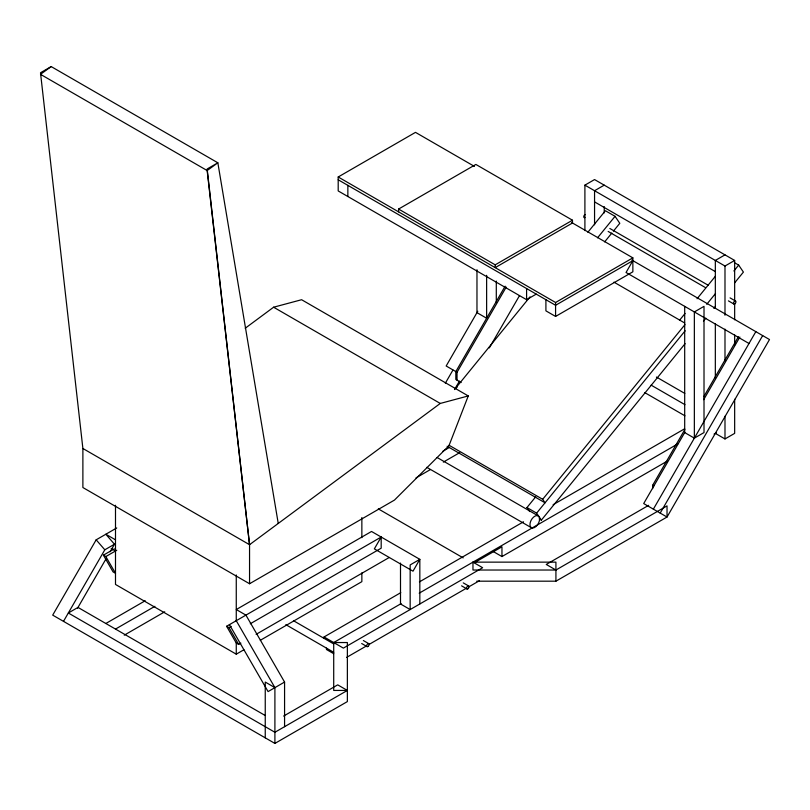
<?xml version="1.0" encoding="UTF-8"?>
<svg xmlns="http://www.w3.org/2000/svg" width="810" height="810" viewBox="0 0 810 810"><rect width="100%" height="100%" fill="white"/><g stroke="black" fill="none" stroke-linecap="round" stroke-linejoin="round"><path stroke-width="1.21" d="M245.207 328.252L273.608 307.213L301.603 299.72L468.261 395.938L448.942 445.733L394.47 500.084L249.551 583.747L82.883 487.529L82.883 448.487L40.5 72.748L51.192 66.582L217.849 162.8L278.245 523.442M116.741 527.948L96.167 539.824L52.701 615.124L274.904 743.418L347.368 701.592L347.368 642.543L333.71 642.543L333.71 690.434L347.368 690.434L337.709 684.855L283.632 716.07M63.494 621.361L104.814 549.798L114.473 544.229L105.837 534.246L115.496 539.824M77.537 608.199L106.333 558.323M110.089 551.812L114.473 544.229M477.768 311.253L446.168 365.998L457.032 372.276L457.032 380.163M445.338 383.201L452.932 370.059M505.136 286.183L455.827 371.577L455.827 379.465L461.133 382.533M457.032 372.276L506.199 287.125M455.007 388.78L459.432 381.115M489.321 347.905L519.544 295.559M240.864 643.15L238.677 644.416L236.267 643.019L226.597 626.282L381.186 537.04L374.352 548.866L412.999 571.182L419.833 559.346L371.527 531.461L236.267 609.545L245.926 615.124L284.573 682.06L284.573 726.692M652.678 488.612L652.678 485.231L684.825 429.553M703.738 396.799L738.396 336.757M684.814 432.358L643.697 503.567L667.025 517.033L769.5 339.542L631.911 260.101M703.677 399.684L739.854 337.031M653.366 509.146L755.841 331.654M660.19 513.094L762.666 335.603M454.511 389.559L530.044 296.845M587.878 232.247L605.394 210.742L615.053 216.321L619.792 223.307L613.423 231.123M597.537 237.826L615.053 216.321M604.665 241.876L611.833 233.077M529.679 511.545L526.966 507.546L535.754 496.763M679.499 320.304L685.088 313.45M697.066 298.738L715.433 276.19M447.13 446.259L545.049 502.797L542.68 499.304L684.997 324.597M685.118 343.653L541.374 520.111L536.625 513.125L685.169 330.784M706.725 304.317L715.513 293.534M733.88 270.986L738.669 265.103L734.376 262.632M703.485 321.104L705.874 318.168M713.863 308.367L715.463 306.403M734.629 282.872L743.408 272.089L738.669 265.103M249.551 583.747L249.551 544.705L440.265 403.441L468.261 395.938M51.192 66.582L40.5 74.328L207.157 170.546L249.551 544.705L82.883 448.487M207.157 170.546L217.849 162.8L207.157 168.966L249.551 544.705M536.25 294.121L526.591 299.7L338.195 190.937L338.195 176.985L415.49 132.364L474.478 166.425M398.581 209.061L475.865 164.44L572.488 220.219L572.488 223.003L495.193 267.634L495.193 264.84L398.581 209.061L398.581 211.845M584.901 230.587L584.901 185.146L594.56 179.567L734.66 260.445L734.66 300.834M604.23 185.146L594.56 190.725L594.56 224.805M495.193 264.84L572.488 220.219M103.417 555.164L105.837 556.561L115.496 573.298L113.076 571.9L103.417 555.164L114.342 548.856M105.837 556.561L116.761 550.253M338.195 176.985L555.579 302.494L632.863 257.863L632.863 271.816L555.579 316.437L545.91 310.858L545.91 299.7M454.947 388.466L457.123 387.21M724.99 254.866L715.331 260.445L715.331 308.408M105.837 623.497L145.223 600.747M584.901 185.146L724.99 266.024L734.66 260.445M115.496 629.076L154.892 606.326M124.254 635.172L164.734 611.803M442.908 451.2L449.479 447.403M415.996 477.89L430.201 469.689M443.323 462.115L459.726 452.648M226.597 626.282L229.017 627.679L231.204 626.413M250.29 623.761L381.186 548.188L381.186 537.04M256.132 634.331L389.256 557.472M115.496 505.258L115.496 584.445L236.267 654.176L243.911 649.762M260.293 640.305L361.857 581.661L361.857 572.862M324.041 638.361L324.041 636.964L400.768 592.667M419.398 581.904L523.523 521.792M553.119 504.711L684.642 428.774M333.71 642.543L401.163 603.592M419.195 593.183L677.869 443.839M474.64 562.565L501.957 546.801L501.957 556.561L493.361 551.6M694.352 438.149L704.012 432.57L704.012 306.352L694.352 311.931L694.352 438.149L684.693 432.57L684.693 306.352M284.573 682.06L268.08 691.588L229.432 624.652M501.957 556.561L667.045 461.244M714.055 434.099L716.242 432.834M346.629 657.386L366.211 646.086M369.481 644.203L466.307 588.293M468.484 587.037L479.368 580.76M715.331 433.37L724.99 438.939L734.66 433.37L734.66 399.289M648.648 505.329L546.254 564.448L555.923 570.027L667.025 505.875L667.025 517.033L555.923 581.185L476.736 581.185M347.368 690.434L274.904 732.27L68.323 612.998L77.993 607.419L265.062 715.422M555.923 570.027L472.969 570.027L472.969 562.14L555.923 562.14L555.923 581.185M594.56 201.882L715.331 271.603M609.839 228.471L708.213 285.262M730.073 297.888L735.541 301.047M608.168 231.447L705.449 287.611M728.413 300.864L733.87 304.023M571.698 222.548L632.863 257.863M749.007 343.491L626.039 272.494L632.863 260.658L555.579 305.279L338.195 179.779M613.98 282.163L684.703 322.988M656.424 377.045L684.794 393.417M651.129 385.145L684.946 404.666M644.588 392.516L684.946 415.824M652.678 485.231L653.883 485.929M273.608 307.213L440.265 403.441M449.104 445.277L542.68 499.304M526.966 507.546L536.625 513.125M437.137 457.518L538.316 515.94A6.834 3.949 -60 0 1 535.886 526.591A6.834 3.949 -60 0 1 530.165 522.835A6.834 3.949 -60 0 1 538.316 515.94M539.217 518.876L541.374 520.111M426.809 467.329L531.259 527.634M472.969 562.14L482.628 567.719L343.369 648.121L324.041 636.964M378.31 508.882L463.178 557.877M463.259 582.866L468.625 585.964M461.589 585.843L466.955 588.941M363.366 640.538L368.732 643.636M361.695 643.515L367.062 646.613M293.453 620.693L333.71 643.93M285.839 624.662L333.71 652.303M333.71 653.7L326.46 649.509L326.46 648.121M111.203 548.502L115.496 550.982M274.904 743.418L274.904 687.639L265.245 682.06L265.245 737.839M96.167 539.824L104.814 549.798M236.267 620.703L274.904 687.639M229.017 627.679L238.677 644.416M734.66 303.365L734.66 319.768M734.66 334.915L734.66 345.009M724.99 266.024L724.99 315.252M724.99 329.133L724.99 360.693M724.99 416.229L724.99 438.939M715.331 323.554L715.331 377.825M604.23 206.601L604.23 212.909M555.579 302.494L555.579 316.437M526.591 288.542L526.591 299.7M496.297 281.09L496.297 302.545M486.628 275.309L486.628 318.219L476.968 312.65L476.968 269.73M419.833 603.976L419.833 559.346L410.164 564.924L410.164 609.555L400.505 603.976L400.505 563.072M361.857 517.549L361.857 537.668M347.854 185.358L347.854 196.506M236.267 574.978L236.267 621.493M236.267 642.856L236.267 654.176M584.982 217.455A1.711 0.982 -60 0 1 583.757 216.614A1.711 0.982 -60 0 1 585.245 214.549M734.731 303.912A1.711 0.982 -60 0 0 735.743 301.209A1.711 0.982 -60 0 0 733.647 302.474A1.711 0.982 -60 0 0 734.731 303.912M367.922 646.501A1.711 0.982 -60 0 0 368.935 643.808A1.711 0.982 -60 0 0 366.839 645.064A1.711 0.982 -60 0 0 367.922 646.501M467.815 588.829A1.711 0.982 -60 0 0 468.828 586.136A1.711 0.982 -60 0 0 466.732 587.392A1.711 0.982 -60 0 0 467.815 588.829"/></g></svg>
